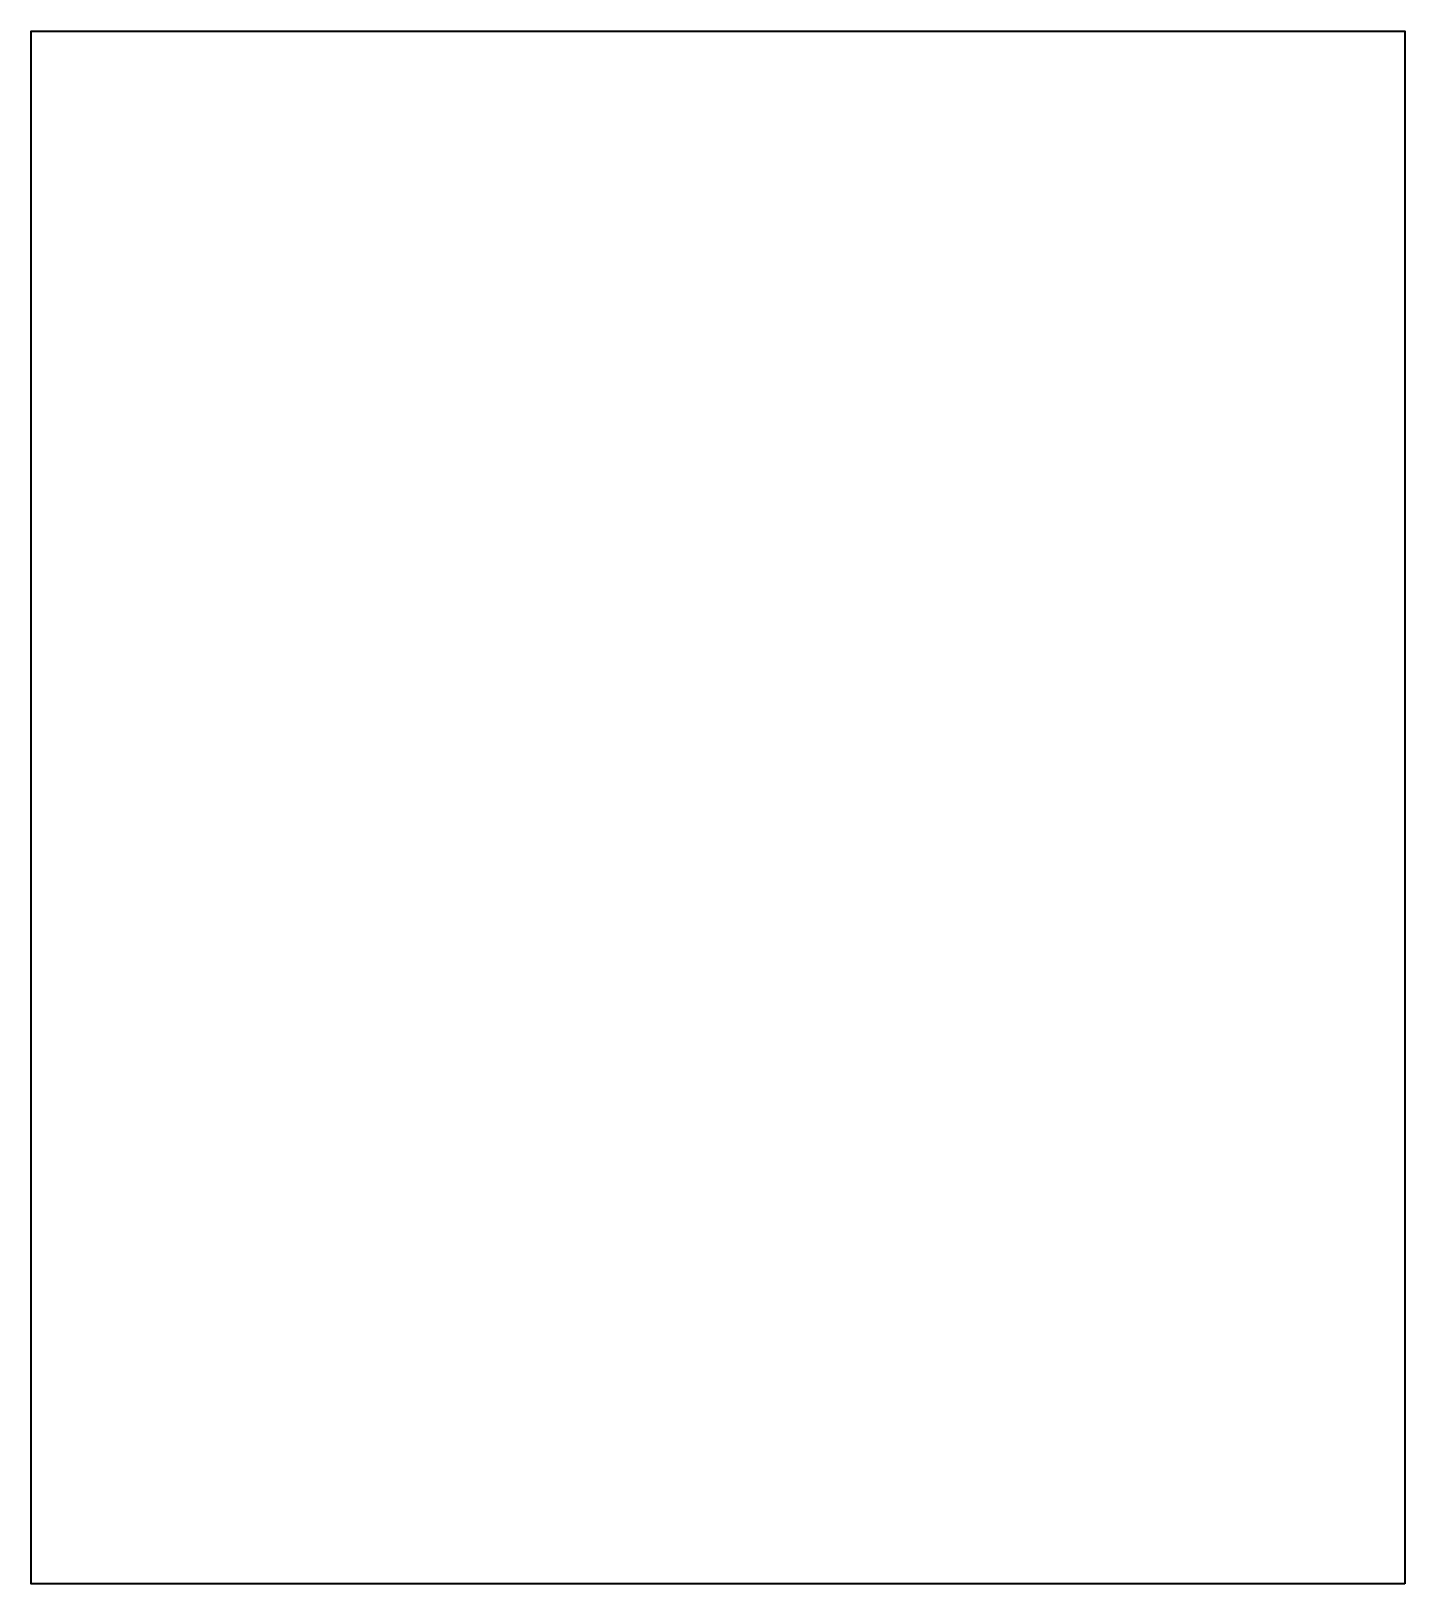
# Model space of a CAD drawing. Header units: inches. Extents: x 28 to 188, y 62 to 218.
# Drawn here: x 113.64 to 124.55, y 119.63 to 131.96 of the extents above; entities that cross this region are included whole.
import ezdxf

# ---------------------------------------------------------------- set-up
doc = ezdxf.new("R2010")
doc.units = ezdxf.units.IN
doc.header["$MEASUREMENT"] = 0
doc.layers.add('racks', color=7, linetype='Continuous')

# ---------------------------------------------------------------- blocks, each defined once
blk = doc.blocks.new('block 40')
at = {"layer": 'racks', "color": 250, "lineweight": 35, "true_color": 0x221e1f}
blk.add_lwpolyline([(124.55, 119.629), (113.643, 119.629), (113.643, 131.959), (124.55, 131.959), (124.55, 119.629)], dxfattribs=at)
blk = doc.blocks.new('block 39')
at = {"layer": 'racks'}
blk.add_blockref('block 40', (0, 0), dxfattribs=at)
blk = doc.blocks.new('block 38')
at = {"layer": 'racks'}
blk.add_blockref('block 39', (0, 0), dxfattribs=at)
blk = doc.blocks.new('block 43')
at = {"layer": 'racks', "color": 250, "lineweight": 35, "true_color": 0x221e1f}
blk.add_lwpolyline([(124.55, 119.629), (113.643, 119.629), (113.643, 131.959), (124.55, 131.959), (124.55, 119.629)], dxfattribs=at)
blk = doc.blocks.new('block 42')
at = {"layer": 'racks'}
blk.add_blockref('block 43', (0, 0), dxfattribs=at)
blk = doc.blocks.new('block 41')
at = {"layer": 'racks'}
blk.add_blockref('block 42', (0, 0), dxfattribs=at)
blk = doc.blocks.new('block 46')
at = {"layer": 'racks', "color": 250, "lineweight": 35, "true_color": 0x221e1f}
blk.add_lwpolyline([(124.55, 119.629), (113.643, 119.629), (113.643, 131.959), (124.55, 131.959), (124.55, 119.629)], dxfattribs=at)
blk = doc.blocks.new('block 45')
at = {"layer": 'racks'}
blk.add_blockref('block 46', (0, 0), dxfattribs=at)
blk = doc.blocks.new('block 44')
at = {"layer": 'racks'}
blk.add_blockref('block 45', (0, 0), dxfattribs=at)
blk = doc.blocks.new('block 49')
at = {"layer": 'racks', "color": 250, "lineweight": 35, "true_color": 0x221e1f}
blk.add_lwpolyline([(124.55, 119.629), (113.643, 119.629), (113.643, 131.959), (124.55, 131.959), (124.55, 119.629)], dxfattribs=at)
blk = doc.blocks.new('block 48')
at = {"layer": 'racks'}
blk.add_blockref('block 49', (0, 0), dxfattribs=at)
blk = doc.blocks.new('block 47')
at = {"layer": 'racks'}
blk.add_blockref('block 48', (0, 0), dxfattribs=at)
blk = doc.blocks.new('block 52')
at = {"layer": 'racks', "color": 250, "lineweight": 35, "true_color": 0x221e1f}
blk.add_lwpolyline([(124.55, 119.629), (113.643, 119.629), (113.643, 131.959), (124.55, 131.959), (124.55, 119.629)], dxfattribs=at)
blk = doc.blocks.new('block 51')
at = {"layer": 'racks'}
blk.add_blockref('block 52', (0, 0), dxfattribs=at)
blk = doc.blocks.new('block 50')
at = {"layer": 'racks'}
blk.add_blockref('block 51', (0, 0), dxfattribs=at)
blk = doc.blocks.new('block 55')
at = {"layer": 'racks', "color": 250, "lineweight": 35, "true_color": 0x221e1f}
blk.add_lwpolyline([(124.55, 119.629), (113.643, 119.629), (113.643, 131.959), (124.55, 131.959), (124.55, 119.629)], dxfattribs=at)
blk = doc.blocks.new('block 54')
at = {"layer": 'racks'}
blk.add_blockref('block 55', (0, 0), dxfattribs=at)
blk = doc.blocks.new('block 53')
at = {"layer": 'racks'}
blk.add_blockref('block 54', (0, 0), dxfattribs=at)
blk = doc.blocks.new('block 58')
at = {"layer": 'racks', "color": 250, "lineweight": 35, "true_color": 0x221e1f}
blk.add_lwpolyline([(124.55, 119.629), (113.643, 119.629), (113.643, 131.959), (124.55, 131.959), (124.55, 119.629)], dxfattribs=at)
blk = doc.blocks.new('block 57')
at = {"layer": 'racks'}
blk.add_blockref('block 58', (0, 0), dxfattribs=at)
blk = doc.blocks.new('block 56')
at = {"layer": 'racks'}
blk.add_blockref('block 57', (0, 0), dxfattribs=at)
blk = doc.blocks.new('block 61')
at = {"layer": 'racks', "color": 250, "lineweight": 35, "true_color": 0x221e1f}
blk.add_lwpolyline([(124.55, 119.629), (113.643, 119.629), (113.643, 131.959), (124.55, 131.959), (124.55, 119.629)], dxfattribs=at)
blk = doc.blocks.new('block 60')
at = {"layer": 'racks'}
blk.add_blockref('block 61', (0, 0), dxfattribs=at)
blk = doc.blocks.new('block 59')
at = {"layer": 'racks'}
blk.add_blockref('block 60', (0, 0), dxfattribs=at)
blk = doc.blocks.new('block 64')
at = {"layer": 'racks', "color": 250, "lineweight": 35, "true_color": 0x221e1f}
blk.add_lwpolyline([(124.55, 119.629), (113.643, 119.629), (113.643, 131.959), (124.55, 131.959), (124.55, 119.629)], dxfattribs=at)
blk = doc.blocks.new('block 63')
at = {"layer": 'racks'}
blk.add_blockref('block 64', (0, 0), dxfattribs=at)
blk = doc.blocks.new('block 62')
at = {"layer": 'racks'}
blk.add_blockref('block 63', (0, 0), dxfattribs=at)
blk = doc.blocks.new('block 67')
at = {"layer": 'racks', "color": 250, "lineweight": 35, "true_color": 0x221e1f}
blk.add_lwpolyline([(124.55, 119.629), (113.643, 119.629), (113.643, 131.959), (124.55, 131.959), (124.55, 119.629)], dxfattribs=at)
blk = doc.blocks.new('block 66')
at = {"layer": 'racks'}
blk.add_blockref('block 67', (0, 0), dxfattribs=at)
blk = doc.blocks.new('block 65')
at = {"layer": 'racks'}
blk.add_blockref('block 66', (0, 0), dxfattribs=at)
blk = doc.blocks.new('block 70')
at = {"layer": 'racks', "color": 250, "lineweight": 35, "true_color": 0x221e1f}
blk.add_lwpolyline([(124.55, 119.629), (113.643, 119.629), (113.643, 131.959), (124.55, 131.959), (124.55, 119.629)], dxfattribs=at)
blk = doc.blocks.new('block 69')
at = {"layer": 'racks'}
blk.add_blockref('block 70', (0, 0), dxfattribs=at)
blk = doc.blocks.new('block 68')
at = {"layer": 'racks'}
blk.add_blockref('block 69', (0, 0), dxfattribs=at)
blk = doc.blocks.new('block 73')
at = {"layer": 'racks', "color": 250, "lineweight": 35, "true_color": 0x221e1f}
blk.add_lwpolyline([(124.55, 119.629), (113.643, 119.629), (113.643, 131.959), (124.55, 131.959), (124.55, 119.629)], dxfattribs=at)
blk = doc.blocks.new('block 72')
at = {"layer": 'racks'}
blk.add_blockref('block 73', (0, 0), dxfattribs=at)
blk = doc.blocks.new('block 71')
at = {"layer": 'racks'}
blk.add_blockref('block 72', (0, 0), dxfattribs=at)
blk = doc.blocks.new('block 76')
at = {"layer": 'racks', "color": 250, "lineweight": 35, "true_color": 0x221e1f}
blk.add_lwpolyline([(124.55, 119.629), (113.643, 119.629), (113.643, 131.959), (124.55, 131.959), (124.55, 119.629)], dxfattribs=at)
blk = doc.blocks.new('block 75')
at = {"layer": 'racks'}
blk.add_blockref('block 76', (0, 0), dxfattribs=at)
blk = doc.blocks.new('block 74')
at = {"layer": 'racks'}
blk.add_blockref('block 75', (0, 0), dxfattribs=at)
blk = doc.blocks.new('block 79')
at = {"layer": 'racks', "color": 250, "lineweight": 35, "true_color": 0x221e1f}
blk.add_lwpolyline([(124.55, 119.629), (113.643, 119.629), (113.643, 131.959), (124.55, 131.959), (124.55, 119.629)], dxfattribs=at)
blk = doc.blocks.new('block 78')
at = {"layer": 'racks'}
blk.add_blockref('block 79', (0, 0), dxfattribs=at)
blk = doc.blocks.new('block 77')
at = {"layer": 'racks'}
blk.add_blockref('block 78', (0, 0), dxfattribs=at)
blk = doc.blocks.new('block 82')
at = {"layer": 'racks', "color": 250, "lineweight": 35, "true_color": 0x221e1f}
blk.add_lwpolyline([(124.55, 119.629), (113.643, 119.629), (113.643, 131.959), (124.55, 131.959), (124.55, 119.629)], dxfattribs=at)
blk = doc.blocks.new('block 81')
at = {"layer": 'racks'}
blk.add_blockref('block 82', (0, 0), dxfattribs=at)
blk = doc.blocks.new('block 80')
at = {"layer": 'racks'}
blk.add_blockref('block 81', (0, 0), dxfattribs=at)
blk = doc.blocks.new('block 85')
at = {"layer": 'racks', "color": 250, "lineweight": 35, "true_color": 0x221e1f}
blk.add_lwpolyline([(124.55, 119.629), (113.643, 119.629), (113.643, 131.959), (124.55, 131.959), (124.55, 119.629)], dxfattribs=at)
blk = doc.blocks.new('block 84')
at = {"layer": 'racks'}
blk.add_blockref('block 85', (0, 0), dxfattribs=at)
blk = doc.blocks.new('block 83')
at = {"layer": 'racks'}
blk.add_blockref('block 84', (0, 0), dxfattribs=at)
blk = doc.blocks.new('block 88')
at = {"layer": 'racks', "color": 250, "lineweight": 35, "true_color": 0x221e1f}
blk.add_lwpolyline([(124.55, 119.629), (113.643, 119.629), (113.643, 131.959), (124.55, 131.959), (124.55, 119.629)], dxfattribs=at)
blk = doc.blocks.new('block 87')
at = {"layer": 'racks'}
blk.add_blockref('block 88', (0, 0), dxfattribs=at)
blk = doc.blocks.new('block 86')
at = {"layer": 'racks'}
blk.add_blockref('block 87', (0, 0), dxfattribs=at)
blk = doc.blocks.new('block 91')
at = {"layer": 'racks', "color": 250, "lineweight": 35, "true_color": 0x221e1f}
blk.add_lwpolyline([(124.55, 119.629), (113.643, 119.629), (113.643, 131.959), (124.55, 131.959), (124.55, 119.629)], dxfattribs=at)
blk = doc.blocks.new('block 90')
at = {"layer": 'racks'}
blk.add_blockref('block 91', (0, 0), dxfattribs=at)
blk = doc.blocks.new('block 89')
at = {"layer": 'racks'}
blk.add_blockref('block 90', (0, 0), dxfattribs=at)
blk = doc.blocks.new('block 94')
at = {"layer": 'racks', "color": 250, "lineweight": 35, "true_color": 0x221e1f}
blk.add_lwpolyline([(124.55, 119.629), (113.643, 119.629), (113.643, 131.959), (124.55, 131.959), (124.55, 119.629)], dxfattribs=at)
blk = doc.blocks.new('block 93')
at = {"layer": 'racks'}
blk.add_blockref('block 94', (0, 0), dxfattribs=at)
blk = doc.blocks.new('block 92')
at = {"layer": 'racks'}
blk.add_blockref('block 93', (0, 0), dxfattribs=at)
blk = doc.blocks.new('block 97')
at = {"layer": 'racks', "color": 250, "lineweight": 35, "true_color": 0x221e1f}
blk.add_lwpolyline([(124.55, 119.629), (113.643, 119.629), (113.643, 131.959), (124.55, 131.959), (124.55, 119.629)], dxfattribs=at)
blk = doc.blocks.new('block 96')
at = {"layer": 'racks'}
blk.add_blockref('block 97', (0, 0), dxfattribs=at)
blk = doc.blocks.new('block 95')
at = {"layer": 'racks'}
blk.add_blockref('block 96', (0, 0), dxfattribs=at)
blk = doc.blocks.new('block 100')
at = {"layer": 'racks', "color": 250, "lineweight": 35, "true_color": 0x221e1f}
blk.add_lwpolyline([(124.55, 119.629), (113.643, 119.629), (113.643, 131.959), (124.55, 131.959), (124.55, 119.629)], dxfattribs=at)
blk = doc.blocks.new('block 99')
at = {"layer": 'racks'}
blk.add_blockref('block 100', (0, 0), dxfattribs=at)
blk = doc.blocks.new('block 98')
at = {"layer": 'racks'}
blk.add_blockref('block 99', (0, 0), dxfattribs=at)
blk = doc.blocks.new('block 103')
at = {"layer": 'racks', "color": 250, "lineweight": 35, "true_color": 0x221e1f}
blk.add_lwpolyline([(124.55, 119.629), (113.643, 119.629), (113.643, 131.959), (124.55, 131.959), (124.55, 119.629)], dxfattribs=at)
blk = doc.blocks.new('block 102')
at = {"layer": 'racks'}
blk.add_blockref('block 103', (0, 0), dxfattribs=at)
blk = doc.blocks.new('block 101')
at = {"layer": 'racks'}
blk.add_blockref('block 102', (0, 0), dxfattribs=at)
blk = doc.blocks.new('block 106')
at = {"layer": 'racks', "color": 250, "lineweight": 35, "true_color": 0x221e1f}
blk.add_lwpolyline([(124.55, 119.629), (113.643, 119.629), (113.643, 131.959), (124.55, 131.959), (124.55, 119.629)], dxfattribs=at)
blk = doc.blocks.new('block 105')
at = {"layer": 'racks'}
blk.add_blockref('block 106', (0, 0), dxfattribs=at)
blk = doc.blocks.new('block 104')
at = {"layer": 'racks'}
blk.add_blockref('block 105', (0, 0), dxfattribs=at)
blk = doc.blocks.new('block 109')
at = {"layer": 'racks', "color": 250, "lineweight": 35, "true_color": 0x221e1f}
blk.add_lwpolyline([(124.55, 119.629), (113.643, 119.629), (113.643, 131.959), (124.55, 131.959), (124.55, 119.629)], dxfattribs=at)
blk = doc.blocks.new('block 108')
at = {"layer": 'racks'}
blk.add_blockref('block 109', (0, 0), dxfattribs=at)
blk = doc.blocks.new('block 107')
at = {"layer": 'racks'}
blk.add_blockref('block 108', (0, 0), dxfattribs=at)
blk = doc.blocks.new('block 112')
at = {"layer": 'racks', "color": 250, "lineweight": 35, "true_color": 0x221e1f}
blk.add_lwpolyline([(124.55, 119.629), (113.643, 119.629), (113.643, 131.959), (124.55, 131.959), (124.55, 119.629)], dxfattribs=at)
blk = doc.blocks.new('block 111')
at = {"layer": 'racks'}
blk.add_blockref('block 112', (0, 0), dxfattribs=at)
blk = doc.blocks.new('block 110')
at = {"layer": 'racks'}
blk.add_blockref('block 111', (0, 0), dxfattribs=at)
blk = doc.blocks.new('block 115')
at = {"layer": 'racks', "color": 250, "lineweight": 35, "true_color": 0x221e1f}
blk.add_lwpolyline([(124.55, 119.629), (113.643, 119.629), (113.643, 131.959), (124.55, 131.959), (124.55, 119.629)], dxfattribs=at)
blk = doc.blocks.new('block 114')
at = {"layer": 'racks'}
blk.add_blockref('block 115', (0, 0), dxfattribs=at)
blk = doc.blocks.new('block 113')
at = {"layer": 'racks'}
blk.add_blockref('block 114', (0, 0), dxfattribs=at)
blk = doc.blocks.new('block 118')
at = {"layer": 'racks', "color": 250, "lineweight": 35, "true_color": 0x221e1f}
blk.add_lwpolyline([(124.55, 119.629), (113.643, 119.629), (113.643, 131.959), (124.55, 131.959), (124.55, 119.629)], dxfattribs=at)
blk = doc.blocks.new('block 117')
at = {"layer": 'racks'}
blk.add_blockref('block 118', (0, 0), dxfattribs=at)
blk = doc.blocks.new('block 116')
at = {"layer": 'racks'}
blk.add_blockref('block 117', (0, 0), dxfattribs=at)
blk = doc.blocks.new('block 121')
at = {"layer": 'racks', "color": 250, "lineweight": 35, "true_color": 0x221e1f}
blk.add_lwpolyline([(124.55, 119.629), (113.643, 119.629), (113.643, 131.959), (124.55, 131.959), (124.55, 119.629)], dxfattribs=at)
blk = doc.blocks.new('block 120')
at = {"layer": 'racks'}
blk.add_blockref('block 121', (0, 0), dxfattribs=at)
blk = doc.blocks.new('block 119')
at = {"layer": 'racks'}
blk.add_blockref('block 120', (0, 0), dxfattribs=at)
blk = doc.blocks.new('block 124')
at = {"layer": 'racks', "color": 250, "lineweight": 35, "true_color": 0x221e1f}
blk.add_lwpolyline([(124.55, 119.629), (113.643, 119.629), (113.643, 131.959), (124.55, 131.959), (124.55, 119.629)], dxfattribs=at)
blk = doc.blocks.new('block 123')
at = {"layer": 'racks'}
blk.add_blockref('block 124', (0, 0), dxfattribs=at)
blk = doc.blocks.new('block 122')
at = {"layer": 'racks'}
blk.add_blockref('block 123', (0, 0), dxfattribs=at)
blk = doc.blocks.new('block 127')
at = {"layer": 'racks', "color": 250, "lineweight": 35, "true_color": 0x221e1f}
blk.add_lwpolyline([(124.55, 119.629), (113.643, 119.629), (113.643, 131.959), (124.55, 131.959), (124.55, 119.629)], dxfattribs=at)
blk = doc.blocks.new('block 126')
at = {"layer": 'racks'}
blk.add_blockref('block 127', (0, 0), dxfattribs=at)
blk = doc.blocks.new('block 125')
at = {"layer": 'racks'}
blk.add_blockref('block 126', (0, 0), dxfattribs=at)
blk = doc.blocks.new('block 130')
at = {"layer": 'racks', "color": 250, "lineweight": 35, "true_color": 0x221e1f}
blk.add_lwpolyline([(124.55, 119.629), (113.643, 119.629), (113.643, 131.959), (124.55, 131.959), (124.55, 119.629)], dxfattribs=at)
blk = doc.blocks.new('block 129')
at = {"layer": 'racks'}
blk.add_blockref('block 130', (0, 0), dxfattribs=at)
blk = doc.blocks.new('block 128')
at = {"layer": 'racks'}
blk.add_blockref('block 129', (0, 0), dxfattribs=at)
blk = doc.blocks.new('block 133')
at = {"layer": 'racks', "color": 250, "lineweight": 35, "true_color": 0x221e1f}
blk.add_lwpolyline([(124.55, 119.629), (113.643, 119.629), (113.643, 131.959), (124.55, 131.959), (124.55, 119.629)], dxfattribs=at)
blk = doc.blocks.new('block 132')
at = {"layer": 'racks'}
blk.add_blockref('block 133', (0, 0), dxfattribs=at)
blk = doc.blocks.new('block 131')
at = {"layer": 'racks'}
blk.add_blockref('block 132', (0, 0), dxfattribs=at)
blk = doc.blocks.new('block 136')
at = {"layer": 'racks', "color": 250, "lineweight": 35, "true_color": 0x221e1f}
blk.add_lwpolyline([(124.55, 119.629), (113.643, 119.629), (113.643, 131.959), (124.55, 131.959), (124.55, 119.629)], dxfattribs=at)
blk = doc.blocks.new('block 135')
at = {"layer": 'racks'}
blk.add_blockref('block 136', (0, 0), dxfattribs=at)
blk = doc.blocks.new('block 134')
at = {"layer": 'racks'}
blk.add_blockref('block 135', (0, 0), dxfattribs=at)
blk = doc.blocks.new('block 139')
at = {"layer": 'racks', "color": 250, "lineweight": 35, "true_color": 0x221e1f}
blk.add_lwpolyline([(124.55, 119.629), (113.643, 119.629), (113.643, 131.959), (124.55, 131.959), (124.55, 119.629)], dxfattribs=at)
blk = doc.blocks.new('block 138')
at = {"layer": 'racks'}
blk.add_blockref('block 139', (0, 0), dxfattribs=at)
blk = doc.blocks.new('block 137')
at = {"layer": 'racks'}
blk.add_blockref('block 138', (0, 0), dxfattribs=at)
blk = doc.blocks.new('block 142')
at = {"layer": 'racks', "color": 250, "lineweight": 35, "true_color": 0x221e1f}
blk.add_lwpolyline([(124.55, 119.629), (113.643, 119.629), (113.643, 131.959), (124.55, 131.959), (124.55, 119.629)], dxfattribs=at)
blk = doc.blocks.new('block 141')
at = {"layer": 'racks'}
blk.add_blockref('block 142', (0, 0), dxfattribs=at)
blk = doc.blocks.new('block 140')
at = {"layer": 'racks'}
blk.add_blockref('block 141', (0, 0), dxfattribs=at)
blk = doc.blocks.new('block 145')
at = {"layer": 'racks', "color": 250, "lineweight": 35, "true_color": 0x221e1f}
blk.add_lwpolyline([(124.55, 119.629), (113.643, 119.629), (113.643, 131.959), (124.55, 131.959), (124.55, 119.629)], dxfattribs=at)
blk = doc.blocks.new('block 144')
at = {"layer": 'racks'}
blk.add_blockref('block 145', (0, 0), dxfattribs=at)
blk = doc.blocks.new('block 143')
at = {"layer": 'racks'}
blk.add_blockref('block 144', (0, 0), dxfattribs=at)
blk = doc.blocks.new('block 148')
at = {"layer": 'racks', "color": 250, "lineweight": 35, "true_color": 0x221e1f}
blk.add_lwpolyline([(124.55, 119.629), (113.643, 119.629), (113.643, 131.959), (124.55, 131.959), (124.55, 119.629)], dxfattribs=at)
blk = doc.blocks.new('block 147')
at = {"layer": 'racks'}
blk.add_blockref('block 148', (0, 0), dxfattribs=at)
blk = doc.blocks.new('block 146')
at = {"layer": 'racks'}
blk.add_blockref('block 147', (0, 0), dxfattribs=at)
blk = doc.blocks.new('block 151')
at = {"layer": 'racks', "color": 250, "lineweight": 35, "true_color": 0x221e1f}
blk.add_lwpolyline([(124.55, 119.629), (113.643, 119.629), (113.643, 131.959), (124.55, 131.959), (124.55, 119.629)], dxfattribs=at)
blk = doc.blocks.new('block 150')
at = {"layer": 'racks'}
blk.add_blockref('block 151', (0, 0), dxfattribs=at)
blk = doc.blocks.new('block 149')
at = {"layer": 'racks'}
blk.add_blockref('block 150', (0, 0), dxfattribs=at)
blk = doc.blocks.new('block 154')
at = {"layer": 'racks', "color": 250, "lineweight": 35, "true_color": 0x221e1f}
blk.add_lwpolyline([(124.55, 119.629), (113.643, 119.629), (113.643, 131.959), (124.55, 131.959), (124.55, 119.629)], dxfattribs=at)
blk = doc.blocks.new('block 153')
at = {"layer": 'racks'}
blk.add_blockref('block 154', (0, 0), dxfattribs=at)
blk = doc.blocks.new('block 152')
at = {"layer": 'racks'}
blk.add_blockref('block 153', (0, 0), dxfattribs=at)
blk = doc.blocks.new('block 157')
at = {"layer": 'racks', "color": 250, "lineweight": 35, "true_color": 0x221e1f}
blk.add_lwpolyline([(124.55, 119.629), (113.643, 119.629), (113.643, 131.959), (124.55, 131.959), (124.55, 119.629)], dxfattribs=at)
blk = doc.blocks.new('block 156')
at = {"layer": 'racks'}
blk.add_blockref('block 157', (0, 0), dxfattribs=at)
blk = doc.blocks.new('block 155')
at = {"layer": 'racks'}
blk.add_blockref('block 156', (0, 0), dxfattribs=at)
blk = doc.blocks.new('block 160')
at = {"layer": 'racks', "color": 250, "lineweight": 35, "true_color": 0x221e1f}
blk.add_lwpolyline([(124.55, 119.629), (113.643, 119.629), (113.643, 131.959), (124.55, 131.959), (124.55, 119.629)], dxfattribs=at)
blk = doc.blocks.new('block 159')
at = {"layer": 'racks'}
blk.add_blockref('block 160', (0, 0), dxfattribs=at)
blk = doc.blocks.new('block 158')
at = {"layer": 'racks'}
blk.add_blockref('block 159', (0, 0), dxfattribs=at)
blk = doc.blocks.new('block 163')
at = {"layer": 'racks', "color": 250, "lineweight": 35, "true_color": 0x221e1f}
blk.add_lwpolyline([(124.55, 119.629), (113.643, 119.629), (113.643, 131.959), (124.55, 131.959), (124.55, 119.629)], dxfattribs=at)
blk = doc.blocks.new('block 162')
at = {"layer": 'racks'}
blk.add_blockref('block 163', (0, 0), dxfattribs=at)
blk = doc.blocks.new('block 161')
at = {"layer": 'racks'}
blk.add_blockref('block 162', (0, 0), dxfattribs=at)
blk = doc.blocks.new('block 166')
at = {"layer": 'racks', "color": 250, "lineweight": 35, "true_color": 0x221e1f}
blk.add_lwpolyline([(124.55, 119.629), (113.643, 119.629), (113.643, 131.959), (124.55, 131.959), (124.55, 119.629)], dxfattribs=at)
blk = doc.blocks.new('block 165')
at = {"layer": 'racks'}
blk.add_blockref('block 166', (0, 0), dxfattribs=at)
blk = doc.blocks.new('block 164')
at = {"layer": 'racks'}
blk.add_blockref('block 165', (0, 0), dxfattribs=at)
blk = doc.blocks.new('block 169')
at = {"layer": 'racks', "color": 250, "lineweight": 35, "true_color": 0x221e1f}
blk.add_lwpolyline([(124.55, 119.629), (113.643, 119.629), (113.643, 131.959), (124.55, 131.959), (124.55, 119.629)], dxfattribs=at)
blk = doc.blocks.new('block 168')
at = {"layer": 'racks'}
blk.add_blockref('block 169', (0, 0), dxfattribs=at)
blk = doc.blocks.new('block 167')
at = {"layer": 'racks'}
blk.add_blockref('block 168', (0, 0), dxfattribs=at)
blk = doc.blocks.new('block 172')
at = {"layer": 'racks', "color": 250, "lineweight": 35, "true_color": 0x221e1f}
blk.add_lwpolyline([(124.55, 119.629), (113.643, 119.629), (113.643, 131.959), (124.55, 131.959), (124.55, 119.629)], dxfattribs=at)
blk = doc.blocks.new('block 171')
at = {"layer": 'racks'}
blk.add_blockref('block 172', (0, 0), dxfattribs=at)
blk = doc.blocks.new('block 170')
at = {"layer": 'racks'}
blk.add_blockref('block 171', (0, 0), dxfattribs=at)
blk = doc.blocks.new('block 175')
at = {"layer": 'racks', "color": 250, "lineweight": 35, "true_color": 0x221e1f}
blk.add_lwpolyline([(124.55, 119.629), (113.643, 119.629), (113.643, 131.959), (124.55, 131.959), (124.55, 119.629)], dxfattribs=at)
blk = doc.blocks.new('block 174')
at = {"layer": 'racks'}
blk.add_blockref('block 175', (0, 0), dxfattribs=at)
blk = doc.blocks.new('block 173')
at = {"layer": 'racks'}
blk.add_blockref('block 174', (0, 0), dxfattribs=at)
blk = doc.blocks.new('block 178')
at = {"layer": 'racks', "color": 250, "lineweight": 35, "true_color": 0x221e1f}
blk.add_lwpolyline([(124.55, 119.629), (113.643, 119.629), (113.643, 131.959), (124.55, 131.959), (124.55, 119.629)], dxfattribs=at)
blk = doc.blocks.new('block 177')
at = {"layer": 'racks'}
blk.add_blockref('block 178', (0, 0), dxfattribs=at)
blk = doc.blocks.new('block 176')
at = {"layer": 'racks'}
blk.add_blockref('block 177', (0, 0), dxfattribs=at)
blk = doc.blocks.new('block 181')
at = {"layer": 'racks', "color": 250, "lineweight": 35, "true_color": 0x221e1f}
blk.add_lwpolyline([(124.55, 119.629), (113.643, 119.629), (113.643, 131.959), (124.55, 131.959), (124.55, 119.629)], dxfattribs=at)
blk = doc.blocks.new('block 180')
at = {"layer": 'racks'}
blk.add_blockref('block 181', (0, 0), dxfattribs=at)
blk = doc.blocks.new('block 179')
at = {"layer": 'racks'}
blk.add_blockref('block 180', (0, 0), dxfattribs=at)
blk = doc.blocks.new('block 184')
at = {"layer": 'racks', "color": 250, "lineweight": 35, "true_color": 0x221e1f}
blk.add_lwpolyline([(124.55, 119.629), (113.643, 119.629), (113.643, 131.959), (124.55, 131.959), (124.55, 119.629)], dxfattribs=at)
blk = doc.blocks.new('block 183')
at = {"layer": 'racks'}
blk.add_blockref('block 184', (0, 0), dxfattribs=at)
blk = doc.blocks.new('block 182')
at = {"layer": 'racks'}
blk.add_blockref('block 183', (0, 0), dxfattribs=at)
blk = doc.blocks.new('block 187')
at = {"layer": 'racks', "color": 250, "lineweight": 35, "true_color": 0x221e1f}
blk.add_lwpolyline([(124.55, 119.629), (113.643, 119.629), (113.643, 131.959), (124.55, 131.959), (124.55, 119.629)], dxfattribs=at)
blk = doc.blocks.new('block 186')
at = {"layer": 'racks'}
blk.add_blockref('block 187', (0, 0), dxfattribs=at)
blk = doc.blocks.new('block 185')
at = {"layer": 'racks'}
blk.add_blockref('block 186', (0, 0), dxfattribs=at)
blk = doc.blocks.new('block 190')
at = {"layer": 'racks', "color": 250, "lineweight": 35, "true_color": 0x221e1f}
blk.add_lwpolyline([(124.55, 119.629), (113.643, 119.629), (113.643, 131.959), (124.55, 131.959), (124.55, 119.629)], dxfattribs=at)
blk = doc.blocks.new('block 189')
at = {"layer": 'racks'}
blk.add_blockref('block 190', (0, 0), dxfattribs=at)
blk = doc.blocks.new('block 188')
at = {"layer": 'racks'}
blk.add_blockref('block 189', (0, 0), dxfattribs=at)
blk = doc.blocks.new('block 193')
at = {"layer": 'racks', "color": 250, "lineweight": 35, "true_color": 0x221e1f}
blk.add_lwpolyline([(124.55, 119.629), (113.643, 119.629), (113.643, 131.959), (124.55, 131.959), (124.55, 119.629)], dxfattribs=at)
blk = doc.blocks.new('block 192')
at = {"layer": 'racks'}
blk.add_blockref('block 193', (0, 0), dxfattribs=at)
blk = doc.blocks.new('block 191')
at = {"layer": 'racks'}
blk.add_blockref('block 192', (0, 0), dxfattribs=at)
blk = doc.blocks.new('block 196')
at = {"layer": 'racks', "color": 250, "lineweight": 35, "true_color": 0x221e1f}
blk.add_lwpolyline([(124.55, 119.629), (113.643, 119.629), (113.643, 131.959), (124.55, 131.959), (124.55, 119.629)], dxfattribs=at)
blk = doc.blocks.new('block 195')
at = {"layer": 'racks'}
blk.add_blockref('block 196', (0, 0), dxfattribs=at)
blk = doc.blocks.new('block 194')
at = {"layer": 'racks'}
blk.add_blockref('block 195', (0, 0), dxfattribs=at)
blk = doc.blocks.new('block 199')
at = {"layer": 'racks', "color": 250, "lineweight": 35, "true_color": 0x221e1f}
blk.add_lwpolyline([(124.55, 119.629), (113.643, 119.629), (113.643, 131.959), (124.55, 131.959), (124.55, 119.629)], dxfattribs=at)
blk = doc.blocks.new('block 198')
at = {"layer": 'racks'}
blk.add_blockref('block 199', (0, 0), dxfattribs=at)
blk = doc.blocks.new('block 197')
at = {"layer": 'racks'}
blk.add_blockref('block 198', (0, 0), dxfattribs=at)
blk = doc.blocks.new('block 202')
at = {"layer": 'racks', "color": 250, "lineweight": 35, "true_color": 0x221e1f}
blk.add_lwpolyline([(124.55, 119.629), (113.643, 119.629), (113.643, 131.959), (124.55, 131.959), (124.55, 119.629)], dxfattribs=at)
blk = doc.blocks.new('block 201')
at = {"layer": 'racks'}
blk.add_blockref('block 202', (0, 0), dxfattribs=at)
blk = doc.blocks.new('block 200')
at = {"layer": 'racks'}
blk.add_blockref('block 201', (0, 0), dxfattribs=at)
blk = doc.blocks.new('block 205')
at = {"layer": 'racks', "color": 250, "lineweight": 35, "true_color": 0x221e1f}
blk.add_lwpolyline([(124.55, 119.629), (113.643, 119.629), (113.643, 131.959), (124.55, 131.959), (124.55, 119.629)], dxfattribs=at)
blk = doc.blocks.new('block 204')
at = {"layer": 'racks'}
blk.add_blockref('block 205', (0, 0), dxfattribs=at)
blk = doc.blocks.new('block 203')
at = {"layer": 'racks'}
blk.add_blockref('block 204', (0, 0), dxfattribs=at)
blk = doc.blocks.new('block 208')
at = {"layer": 'racks', "color": 250, "lineweight": 35, "true_color": 0x221e1f}
blk.add_lwpolyline([(124.55, 119.629), (113.643, 119.629), (113.643, 131.959), (124.55, 131.959), (124.55, 119.629)], dxfattribs=at)
blk = doc.blocks.new('block 207')
at = {"layer": 'racks'}
blk.add_blockref('block 208', (0, 0), dxfattribs=at)
blk = doc.blocks.new('block 206')
at = {"layer": 'racks'}
blk.add_blockref('block 207', (0, 0), dxfattribs=at)
blk = doc.blocks.new('block 211')
at = {"layer": 'racks', "color": 250, "lineweight": 35, "true_color": 0x221e1f}
blk.add_lwpolyline([(124.55, 119.629), (113.643, 119.629), (113.643, 131.959), (124.55, 131.959), (124.55, 119.629)], dxfattribs=at)
blk = doc.blocks.new('block 210')
at = {"layer": 'racks'}
blk.add_blockref('block 211', (0, 0), dxfattribs=at)
blk = doc.blocks.new('block 209')
at = {"layer": 'racks'}
blk.add_blockref('block 210', (0, 0), dxfattribs=at)
blk = doc.blocks.new('block 214')
at = {"layer": 'racks', "color": 250, "lineweight": 35, "true_color": 0x221e1f}
blk.add_lwpolyline([(124.55, 119.629), (113.643, 119.629), (113.643, 131.959), (124.55, 131.959), (124.55, 119.629)], dxfattribs=at)
blk = doc.blocks.new('block 213')
at = {"layer": 'racks'}
blk.add_blockref('block 214', (0, 0), dxfattribs=at)
blk = doc.blocks.new('block 212')
at = {"layer": 'racks'}
blk.add_blockref('block 213', (0, 0), dxfattribs=at)
blk = doc.blocks.new('block 217')
at = {"layer": 'racks', "color": 250, "lineweight": 35, "true_color": 0x221e1f}
blk.add_lwpolyline([(124.55, 119.629), (113.643, 119.629), (113.643, 131.959), (124.55, 131.959), (124.55, 119.629)], dxfattribs=at)
blk = doc.blocks.new('block 216')
at = {"layer": 'racks'}
blk.add_blockref('block 217', (0, 0), dxfattribs=at)
blk = doc.blocks.new('block 215')
at = {"layer": 'racks'}
blk.add_blockref('block 216', (0, 0), dxfattribs=at)
blk = doc.blocks.new('block 220')
at = {"layer": 'racks', "color": 250, "lineweight": 35, "true_color": 0x221e1f}
blk.add_lwpolyline([(124.55, 119.629), (113.643, 119.629), (113.643, 131.959), (124.55, 131.959), (124.55, 119.629)], dxfattribs=at)
blk = doc.blocks.new('block 219')
at = {"layer": 'racks'}
blk.add_blockref('block 220', (0, 0), dxfattribs=at)
blk = doc.blocks.new('block 218')
at = {"layer": 'racks'}
blk.add_blockref('block 219', (0, 0), dxfattribs=at)
blk = doc.blocks.new('block 223')
at = {"layer": 'racks', "color": 250, "lineweight": 35, "true_color": 0x221e1f}
blk.add_lwpolyline([(124.55, 119.629), (113.643, 119.629), (113.643, 131.959), (124.55, 131.959), (124.55, 119.629)], dxfattribs=at)
blk = doc.blocks.new('block 222')
at = {"layer": 'racks'}
blk.add_blockref('block 223', (0, 0), dxfattribs=at)
blk = doc.blocks.new('block 221')
at = {"layer": 'racks'}
blk.add_blockref('block 222', (0, 0), dxfattribs=at)
blk = doc.blocks.new('block 226')
at = {"layer": 'racks', "color": 250, "lineweight": 35, "true_color": 0x221e1f}
blk.add_lwpolyline([(124.55, 119.629), (113.643, 119.629), (113.643, 131.959), (124.55, 131.959), (124.55, 119.629)], dxfattribs=at)
blk = doc.blocks.new('block 225')
at = {"layer": 'racks'}
blk.add_blockref('block 226', (0, 0), dxfattribs=at)
blk = doc.blocks.new('block 224')
at = {"layer": 'racks'}
blk.add_blockref('block 225', (0, 0), dxfattribs=at)
blk = doc.blocks.new('block 229')
at = {"layer": 'racks', "color": 250, "lineweight": 35, "true_color": 0x221e1f}
blk.add_lwpolyline([(124.55, 119.629), (113.643, 119.629), (113.643, 131.959), (124.55, 131.959), (124.55, 119.629)], dxfattribs=at)
blk = doc.blocks.new('block 228')
at = {"layer": 'racks'}
blk.add_blockref('block 229', (0, 0), dxfattribs=at)
blk = doc.blocks.new('block 227')
at = {"layer": 'racks'}
blk.add_blockref('block 228', (0, 0), dxfattribs=at)
blk = doc.blocks.new('block 232')
at = {"layer": 'racks', "color": 250, "lineweight": 35, "true_color": 0x221e1f}
blk.add_lwpolyline([(124.55, 119.629), (113.643, 119.629), (113.643, 131.959), (124.55, 131.959), (124.55, 119.629)], dxfattribs=at)
blk = doc.blocks.new('block 231')
at = {"layer": 'racks'}
blk.add_blockref('block 232', (0, 0), dxfattribs=at)
blk = doc.blocks.new('block 230')
at = {"layer": 'racks'}
blk.add_blockref('block 231', (0, 0), dxfattribs=at)
blk = doc.blocks.new('block 235')
at = {"layer": 'racks', "color": 250, "lineweight": 35, "true_color": 0x221e1f}
blk.add_lwpolyline([(124.55, 119.629), (113.643, 119.629), (113.643, 131.959), (124.55, 131.959), (124.55, 119.629)], dxfattribs=at)
blk = doc.blocks.new('block 234')
at = {"layer": 'racks'}
blk.add_blockref('block 235', (0, 0), dxfattribs=at)
blk = doc.blocks.new('block 233')
at = {"layer": 'racks'}
blk.add_blockref('block 234', (0, 0), dxfattribs=at)
blk = doc.blocks.new('block 238')
at = {"layer": 'racks', "color": 250, "lineweight": 35, "true_color": 0x221e1f}
blk.add_lwpolyline([(124.55, 119.629), (113.643, 119.629), (113.643, 131.959), (124.55, 131.959), (124.55, 119.629)], dxfattribs=at)
blk = doc.blocks.new('block 237')
at = {"layer": 'racks'}
blk.add_blockref('block 238', (0, 0), dxfattribs=at)
blk = doc.blocks.new('block 236')
at = {"layer": 'racks'}
blk.add_blockref('block 237', (0, 0), dxfattribs=at)
blk = doc.blocks.new('block 241')
at = {"layer": 'racks', "color": 250, "lineweight": 35, "true_color": 0x221e1f}
blk.add_lwpolyline([(124.55, 119.629), (113.643, 119.629), (113.643, 131.959), (124.55, 131.959), (124.55, 119.629)], dxfattribs=at)
blk = doc.blocks.new('block 240')
at = {"layer": 'racks'}
blk.add_blockref('block 241', (0, 0), dxfattribs=at)
blk = doc.blocks.new('block 239')
at = {"layer": 'racks'}
blk.add_blockref('block 240', (0, 0), dxfattribs=at)
blk = doc.blocks.new('block 244')
at = {"layer": 'racks', "color": 250, "lineweight": 35, "true_color": 0x221e1f}
blk.add_lwpolyline([(124.55, 119.629), (113.643, 119.629), (113.643, 131.959), (124.55, 131.959), (124.55, 119.629)], dxfattribs=at)
blk = doc.blocks.new('block 243')
at = {"layer": 'racks'}
blk.add_blockref('block 244', (0, 0), dxfattribs=at)
blk = doc.blocks.new('block 242')
at = {"layer": 'racks'}
blk.add_blockref('block 243', (0, 0), dxfattribs=at)
blk = doc.blocks.new('block 247')
at = {"layer": 'racks', "color": 250, "lineweight": 35, "true_color": 0x221e1f}
blk.add_lwpolyline([(124.55, 119.629), (113.643, 119.629), (113.643, 131.959), (124.55, 131.959), (124.55, 119.629)], dxfattribs=at)
blk = doc.blocks.new('block 246')
at = {"layer": 'racks'}
blk.add_blockref('block 247', (0, 0), dxfattribs=at)
blk = doc.blocks.new('block 245')
at = {"layer": 'racks'}
blk.add_blockref('block 246', (0, 0), dxfattribs=at)
blk = doc.blocks.new('block 250')
at = {"layer": 'racks', "color": 250, "lineweight": 35, "true_color": 0x221e1f}
blk.add_lwpolyline([(124.55, 119.629), (113.643, 119.629), (113.643, 131.959), (124.55, 131.959), (124.55, 119.629)], dxfattribs=at)
blk = doc.blocks.new('block 249')
at = {"layer": 'racks'}
blk.add_blockref('block 250', (0, 0), dxfattribs=at)
blk = doc.blocks.new('block 248')
at = {"layer": 'racks'}
blk.add_blockref('block 249', (0, 0), dxfattribs=at)
blk = doc.blocks.new('block 253')
at = {"layer": 'racks', "color": 250, "lineweight": 35, "true_color": 0x221e1f}
blk.add_lwpolyline([(124.55, 119.629), (113.643, 119.629), (113.643, 131.959), (124.55, 131.959), (124.55, 119.629)], dxfattribs=at)
blk = doc.blocks.new('block 252')
at = {"layer": 'racks'}
blk.add_blockref('block 253', (0, 0), dxfattribs=at)
blk = doc.blocks.new('block 251')
at = {"layer": 'racks'}
blk.add_blockref('block 252', (0, 0), dxfattribs=at)
blk = doc.blocks.new('block 256')
at = {"layer": 'racks', "color": 250, "lineweight": 35, "true_color": 0x221e1f}
blk.add_lwpolyline([(124.55, 119.629), (113.643, 119.629), (113.643, 131.959), (124.55, 131.959), (124.55, 119.629)], dxfattribs=at)
blk = doc.blocks.new('block 255')
at = {"layer": 'racks'}
blk.add_blockref('block 256', (0, 0), dxfattribs=at)
blk = doc.blocks.new('block 254')
at = {"layer": 'racks'}
blk.add_blockref('block 255', (0, 0), dxfattribs=at)
blk = doc.blocks.new('block 259')
at = {"layer": 'racks', "color": 250, "lineweight": 35, "true_color": 0x221e1f}
blk.add_lwpolyline([(124.55, 119.629), (113.643, 119.629), (113.643, 131.959), (124.55, 131.959), (124.55, 119.629)], dxfattribs=at)
blk = doc.blocks.new('block 258')
at = {"layer": 'racks'}
blk.add_blockref('block 259', (0, 0), dxfattribs=at)
blk = doc.blocks.new('block 257')
at = {"layer": 'racks'}
blk.add_blockref('block 258', (0, 0), dxfattribs=at)
blk = doc.blocks.new('block 262')
at = {"layer": 'racks', "color": 250, "lineweight": 35, "true_color": 0x221e1f}
blk.add_lwpolyline([(124.55, 119.629), (113.643, 119.629), (113.643, 131.959), (124.55, 131.959), (124.55, 119.629)], dxfattribs=at)
blk = doc.blocks.new('block 261')
at = {"layer": 'racks'}
blk.add_blockref('block 262', (0, 0), dxfattribs=at)
blk = doc.blocks.new('block 260')
at = {"layer": 'racks'}
blk.add_blockref('block 261', (0, 0), dxfattribs=at)
blk = doc.blocks.new('block 265')
at = {"layer": 'racks', "color": 250, "lineweight": 35, "true_color": 0x221e1f}
blk.add_lwpolyline([(124.55, 119.629), (113.643, 119.629), (113.643, 131.959), (124.55, 131.959), (124.55, 119.629)], dxfattribs=at)
blk = doc.blocks.new('block 264')
at = {"layer": 'racks'}
blk.add_blockref('block 265', (0, 0), dxfattribs=at)
blk = doc.blocks.new('block 263')
at = {"layer": 'racks'}
blk.add_blockref('block 264', (0, 0), dxfattribs=at)
blk = doc.blocks.new('block 268')
at = {"layer": 'racks', "color": 250, "lineweight": 35, "true_color": 0x221e1f}
blk.add_lwpolyline([(124.55, 119.629), (113.643, 119.629), (113.643, 131.959), (124.55, 131.959), (124.55, 119.629)], dxfattribs=at)
blk = doc.blocks.new('block 267')
at = {"layer": 'racks'}
blk.add_blockref('block 268', (0, 0), dxfattribs=at)
blk = doc.blocks.new('block 266')
at = {"layer": 'racks'}
blk.add_blockref('block 267', (0, 0), dxfattribs=at)
blk = doc.blocks.new('block 271')
at = {"layer": 'racks', "color": 250, "lineweight": 35, "true_color": 0x221e1f}
blk.add_lwpolyline([(124.55, 119.629), (113.643, 119.629), (113.643, 131.959), (124.55, 131.959), (124.55, 119.629)], dxfattribs=at)
blk = doc.blocks.new('block 270')
at = {"layer": 'racks'}
blk.add_blockref('block 271', (0, 0), dxfattribs=at)
blk = doc.blocks.new('block 269')
at = {"layer": 'racks'}
blk.add_blockref('block 270', (0, 0), dxfattribs=at)
blk = doc.blocks.new('block 274')
at = {"layer": 'racks', "color": 250, "lineweight": 35, "true_color": 0x221e1f}
blk.add_lwpolyline([(124.55, 119.629), (113.643, 119.629), (113.643, 131.959), (124.55, 131.959), (124.55, 119.629)], dxfattribs=at)
blk = doc.blocks.new('block 273')
at = {"layer": 'racks'}
blk.add_blockref('block 274', (0, 0), dxfattribs=at)
blk = doc.blocks.new('block 272')
at = {"layer": 'racks'}
blk.add_blockref('block 273', (0, 0), dxfattribs=at)
blk = doc.blocks.new('block 277')
at = {"layer": 'racks', "color": 250, "lineweight": 35, "true_color": 0x221e1f}
blk.add_lwpolyline([(124.55, 119.629), (113.643, 119.629), (113.643, 131.959), (124.55, 131.959), (124.55, 119.629)], dxfattribs=at)
blk = doc.blocks.new('block 276')
at = {"layer": 'racks'}
blk.add_blockref('block 277', (0, 0), dxfattribs=at)
blk = doc.blocks.new('block 275')
at = {"layer": 'racks'}
blk.add_blockref('block 276', (0, 0), dxfattribs=at)
blk = doc.blocks.new('block 280')
at = {"layer": 'racks', "color": 250, "lineweight": 35, "true_color": 0x221e1f}
blk.add_lwpolyline([(124.55, 119.629), (113.643, 119.629), (113.643, 131.959), (124.55, 131.959), (124.55, 119.629)], dxfattribs=at)
blk = doc.blocks.new('block 279')
at = {"layer": 'racks'}
blk.add_blockref('block 280', (0, 0), dxfattribs=at)
blk = doc.blocks.new('block 278')
at = {"layer": 'racks'}
blk.add_blockref('block 279', (0, 0), dxfattribs=at)
blk = doc.blocks.new('block 283')
at = {"layer": 'racks', "color": 250, "lineweight": 35, "true_color": 0x221e1f}
blk.add_lwpolyline([(124.55, 119.629), (113.643, 119.629), (113.643, 131.959), (124.55, 131.959), (124.55, 119.629)], dxfattribs=at)
blk = doc.blocks.new('block 282')
at = {"layer": 'racks'}
blk.add_blockref('block 283', (0, 0), dxfattribs=at)
blk = doc.blocks.new('block 281')
at = {"layer": 'racks'}
blk.add_blockref('block 282', (0, 0), dxfattribs=at)
blk = doc.blocks.new('block 286')
at = {"layer": 'racks', "color": 250, "lineweight": 35, "true_color": 0x221e1f}
blk.add_lwpolyline([(124.55, 119.629), (113.643, 119.629), (113.643, 131.959), (124.55, 131.959), (124.55, 119.629)], dxfattribs=at)
blk = doc.blocks.new('block 285')
at = {"layer": 'racks'}
blk.add_blockref('block 286', (0, 0), dxfattribs=at)
blk = doc.blocks.new('block 284')
at = {"layer": 'racks'}
blk.add_blockref('block 285', (0, 0), dxfattribs=at)
blk = doc.blocks.new('block 289')
at = {"layer": 'racks', "color": 250, "lineweight": 35, "true_color": 0x221e1f}
blk.add_lwpolyline([(124.55, 119.629), (113.643, 119.629), (113.643, 131.959), (124.55, 131.959), (124.55, 119.629)], dxfattribs=at)
blk = doc.blocks.new('block 288')
at = {"layer": 'racks'}
blk.add_blockref('block 289', (0, 0), dxfattribs=at)
blk = doc.blocks.new('block 287')
at = {"layer": 'racks'}
blk.add_blockref('block 288', (0, 0), dxfattribs=at)
blk = doc.blocks.new('block 292')
at = {"layer": 'racks', "color": 250, "lineweight": 35, "true_color": 0x221e1f}
blk.add_lwpolyline([(124.55, 119.629), (113.643, 119.629), (113.643, 131.959), (124.55, 131.959), (124.55, 119.629)], dxfattribs=at)
blk = doc.blocks.new('block 291')
at = {"layer": 'racks'}
blk.add_blockref('block 292', (0, 0), dxfattribs=at)
blk = doc.blocks.new('block 290')
at = {"layer": 'racks'}
blk.add_blockref('block 291', (0, 0), dxfattribs=at)
blk = doc.blocks.new('block 295')
at = {"layer": 'racks', "color": 250, "lineweight": 35, "true_color": 0x221e1f}
blk.add_lwpolyline([(124.55, 119.629), (113.643, 119.629), (113.643, 131.959), (124.55, 131.959), (124.55, 119.629)], dxfattribs=at)
blk = doc.blocks.new('block 294')
at = {"layer": 'racks'}
blk.add_blockref('block 295', (0, 0), dxfattribs=at)
blk = doc.blocks.new('block 293')
at = {"layer": 'racks'}
blk.add_blockref('block 294', (0, 0), dxfattribs=at)
blk = doc.blocks.new('block 298')
at = {"layer": 'racks', "color": 250, "lineweight": 35, "true_color": 0x221e1f}
blk.add_lwpolyline([(124.55, 119.629), (113.643, 119.629), (113.643, 131.959), (124.55, 131.959), (124.55, 119.629)], dxfattribs=at)
blk = doc.blocks.new('block 297')
at = {"layer": 'racks'}
blk.add_blockref('block 298', (0, 0), dxfattribs=at)
blk = doc.blocks.new('block 296')
at = {"layer": 'racks'}
blk.add_blockref('block 297', (0, 0), dxfattribs=at)
blk = doc.blocks.new('block 301')
at = {"layer": 'racks', "color": 250, "lineweight": 35, "true_color": 0x221e1f}
blk.add_lwpolyline([(124.55, 119.629), (113.643, 119.629), (113.643, 131.959), (124.55, 131.959), (124.55, 119.629)], dxfattribs=at)
blk = doc.blocks.new('block 300')
at = {"layer": 'racks'}
blk.add_blockref('block 301', (0, 0), dxfattribs=at)
blk = doc.blocks.new('block 299')
at = {"layer": 'racks'}
blk.add_blockref('block 300', (0, 0), dxfattribs=at)
blk = doc.blocks.new('block 304')
at = {"layer": 'racks', "color": 250, "lineweight": 35, "true_color": 0x221e1f}
blk.add_lwpolyline([(124.55, 119.629), (113.643, 119.629), (113.643, 131.959), (124.55, 131.959), (124.55, 119.629)], dxfattribs=at)
blk = doc.blocks.new('block 303')
at = {"layer": 'racks'}
blk.add_blockref('block 304', (0, 0), dxfattribs=at)
blk = doc.blocks.new('block 302')
at = {"layer": 'racks'}
blk.add_blockref('block 303', (0, 0), dxfattribs=at)
blk = doc.blocks.new('block 307')
at = {"layer": 'racks', "color": 250, "lineweight": 35, "true_color": 0x221e1f}
blk.add_lwpolyline([(124.55, 119.629), (113.643, 119.629), (113.643, 131.959), (124.55, 131.959), (124.55, 119.629)], dxfattribs=at)
blk = doc.blocks.new('block 306')
at = {"layer": 'racks'}
blk.add_blockref('block 307', (0, 0), dxfattribs=at)
blk = doc.blocks.new('block 305')
at = {"layer": 'racks'}
blk.add_blockref('block 306', (0, 0), dxfattribs=at)
blk = doc.blocks.new('block 310')
at = {"layer": 'racks', "color": 250, "lineweight": 35, "true_color": 0x221e1f}
blk.add_lwpolyline([(124.55, 119.629), (113.643, 119.629), (113.643, 131.959), (124.55, 131.959), (124.55, 119.629)], dxfattribs=at)
blk = doc.blocks.new('block 309')
at = {"layer": 'racks'}
blk.add_blockref('block 310', (0, 0), dxfattribs=at)
blk = doc.blocks.new('block 308')
at = {"layer": 'racks'}
blk.add_blockref('block 309', (0, 0), dxfattribs=at)
blk = doc.blocks.new('block 313')
at = {"layer": 'racks', "color": 250, "lineweight": 35, "true_color": 0x221e1f}
blk.add_lwpolyline([(124.55, 119.629), (113.643, 119.629), (113.643, 131.959), (124.55, 131.959), (124.55, 119.629)], dxfattribs=at)
blk = doc.blocks.new('block 312')
at = {"layer": 'racks'}
blk.add_blockref('block 313', (0, 0), dxfattribs=at)
blk = doc.blocks.new('block 311')
at = {"layer": 'racks'}
blk.add_blockref('block 312', (0, 0), dxfattribs=at)
blk = doc.blocks.new('block 316')
at = {"layer": 'racks', "color": 250, "lineweight": 35, "true_color": 0x221e1f}
blk.add_lwpolyline([(124.55, 119.629), (113.643, 119.629), (113.643, 131.959), (124.55, 131.959), (124.55, 119.629)], dxfattribs=at)
blk = doc.blocks.new('block 315')
at = {"layer": 'racks'}
blk.add_blockref('block 316', (0, 0), dxfattribs=at)
blk = doc.blocks.new('block 314')
at = {"layer": 'racks'}
blk.add_blockref('block 315', (0, 0), dxfattribs=at)
blk = doc.blocks.new('block 319')
at = {"layer": 'racks', "color": 250, "lineweight": 35, "true_color": 0x221e1f}
blk.add_lwpolyline([(124.55, 119.629), (113.643, 119.629), (113.643, 131.959), (124.55, 131.959), (124.55, 119.629)], dxfattribs=at)
blk = doc.blocks.new('block 318')
at = {"layer": 'racks'}
blk.add_blockref('block 319', (0, 0), dxfattribs=at)
blk = doc.blocks.new('block 317')
at = {"layer": 'racks'}
blk.add_blockref('block 318', (0, 0), dxfattribs=at)

msp = doc.modelspace()

# ---------------------------------------------------------------- block references
at = {"layer": 'racks'}
for name in ['block 38', 'block 41', 'block 44', 'block 47', 'block 50', 'block 53', 'block 56', 'block 59', 'block 62', 'block 65', 'block 68', 'block 71', 'block 74', 'block 77', 'block 80', 'block 83', 'block 86', 'block 89', 'block 92', 'block 95', 'block 98', 'block 101', 'block 104', 'block 107', 'block 110', 'block 113', 'block 116', 'block 119', 'block 122', 'block 125', 'block 128', 'block 131', 'block 134', 'block 137', 'block 140', 'block 143', 'block 146', 'block 149', 'block 152', 'block 155', 'block 158', 'block 161', 'block 164', 'block 167', 'block 170', 'block 173', 'block 176', 'block 179', 'block 182', 'block 185', 'block 188', 'block 191', 'block 194', 'block 197', 'block 200', 'block 203', 'block 206', 'block 209', 'block 212', 'block 215', 'block 218', 'block 221', 'block 224', 'block 227', 'block 230', 'block 233', 'block 236', 'block 239', 'block 242', 'block 245', 'block 248', 'block 251', 'block 254', 'block 257', 'block 260', 'block 263', 'block 266', 'block 269', 'block 272', 'block 275', 'block 278', 'block 281', 'block 284', 'block 287', 'block 290', 'block 293', 'block 296', 'block 299', 'block 302', 'block 305', 'block 308', 'block 311', 'block 314', 'block 317']:
    msp.add_blockref(name, (0, 0), dxfattribs=at)

doc.saveas('drawing.dxf')
